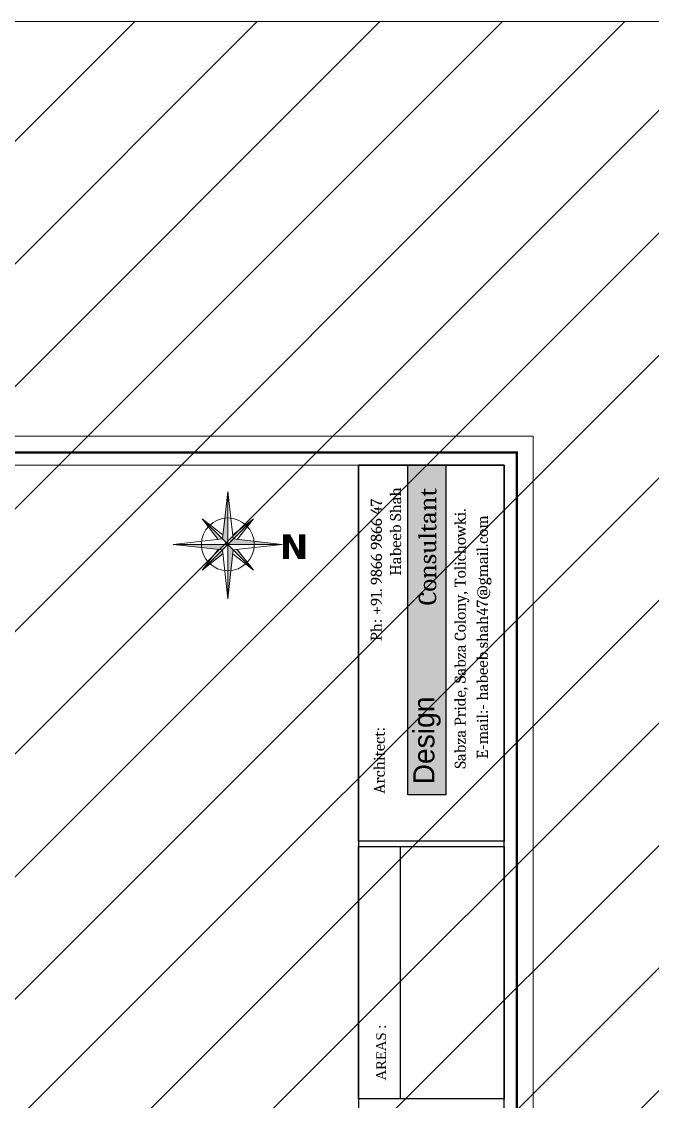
# Model space of a CAD drawing. Header units: inches. Extents: x -179 to 4134, y -2155 to 815.
# Drawn here: x 728.2 to 959.2, y 418.8 to 814.5 of the extents above; entities that cross this region are included whole.
import ezdxf
from ezdxf.enums import TextEntityAlignment as Align

# ---------------------------------------------------------------- set-up
doc = ezdxf.new("R2010")
doc.units = ezdxf.units.IN
doc.header["$LTSCALE"] = 5
doc.layers.add('text', color=7, linetype='Continuous', lineweight=5)
doc.layers.add('title', color=7, linetype='Continuous', lineweight=5)
doc.styles.add('Cambria', font='Cambria.ttf', dxfattribs={"height": 5})
doc.styles.add('OPTIMA', font='vinet.ttf')
doc.styles.add('raj', font='times.ttf')
doc.styles.add('TNR', font='trebuc.ttf')

msp = doc.modelspace()

# ---------------------------------------------------------------- hatches: boundary and pattern name
at = {"lineweight": 15, "ltscale": 0.25, "transparency": 33554687}
h = msp.add_hatch(dxfattribs=at)
h.set_pattern_fill('ANSI31', color=256, scale=10)
h.paths.add_polyline_path([(-179.41, 814.5), (2097.9, 814.5), (2097.9, -2154.98), (-179.41, -2154.98)])
at = {"layer": 'text'}
h = msp.add_hatch(color=252, dxfattribs=at)
h.dxf.hatch_style = 1
h.paths.add_polyline_path([(869.63, 531.2), (869.63, 652.02), (883.54, 652.02), (883.54, 531.2)])
at = {"layer": 'title'}
h = msp.add_hatch(color=5, dxfattribs=at)
h.paths.add_polyline_path([(803.71, 622.94), (801.71, 620.94), (783.75, 622.94)])
h.paths.add_polyline_path([(801.71, 620.94), (801.88, 619.45), (794.3, 613.53)])
h.paths.add_polyline_path([(803.71, 622.94), (805.71, 620.94), (803.71, 602.97)])
h.paths.add_polyline_path([(805.71, 620.94), (807.19, 621.11), (813.12, 613.53)])
h.paths.add_polyline_path([(803.71, 622.94), (805.71, 624.93), (823.67, 622.94)])
h.paths.add_polyline_path([(805.71, 624.93), (805.54, 626.42), (813.12, 632.35)])
h.paths.add_polyline_path([(803.71, 642.31), (803.71, 622.94), (801.71, 624.93)])
msp.add_hatch(color=256, dxfattribs=at).paths.add_polyline_path([(801.71, 624.93), (800.23, 624.77), (794.3, 632.35)])

# ---------------------------------------------------------------- linework, layer by layer
at = {"lineweight": 15, "ltscale": 0.25}
msp.add_lwpolyline([(-179.41, 814.5), (2097.9, 814.5), (2097.9, -2154.98), (-179.41, -2154.98)], close=True, dxfattribs=at)
msp.add_lwpolyline([(869.63, 531.2), (869.63, 652.02), (883.54, 652.02), (883.54, 531.2)], close=True)
at = {"layer": 'title'}
for p, q in [((801.71, 624.93), (803.71, 642.31)), ((805.71, 624.93), (803.71, 642.31)), ((803.71, 622.94), (803.71, 642.31)), ((794.3, 632.35), (800.23, 624.77)), ((794.3, 632.35), (801.88, 626.42)), ((801.71, 624.93), (794.3, 632.35)), ((803.71, 622.94), (813.12, 632.35)), ((813.12, 632.35), (805.54, 626.42)), ((813.12, 632.35), (807.19, 624.77)), ((783.75, 622.94), (801.71, 624.93)), ((803.71, 622.94), (783.75, 622.94)), ((783.75, 622.94), (801.71, 620.94)), ((801.71, 624.93), (803.71, 622.94)), ((801.71, 620.94), (803.71, 622.94)), ((803.71, 622.94), (805.71, 624.93)), ((803.71, 622.94), (823.67, 622.94)), ((803.71, 622.94), (803.71, 602.97)), ((805.71, 620.94), (803.71, 622.94)), ((805.71, 624.93), (823.67, 622.94)), ((805.71, 620.94), (823.67, 622.94)), ((794.3, 613.53), (800.23, 621.11)), ((801.71, 620.94), (794.3, 613.53)), ((794.3, 613.53), (801.88, 619.45)), ((803.71, 602.97), (801.71, 620.94)), ((803.71, 602.97), (805.71, 620.94)), ((813.12, 613.53), (805.54, 619.45)), ((805.71, 620.94), (813.12, 613.53)), ((813.12, 613.53), (807.19, 621.11))]:
    msp.add_line(p, q, dxfattribs=at)
at = {"layer": 'title', "lineweight": 25}
msp.add_line((866.88, 512.22), (866.88, 419.84), dxfattribs=at)
at = {"layer": 'title'}
for points in [[(915.51, 44.55), (915.51, 662.54), (41.49, 662.54), (41.49, 44.55)], [(904.99, 652.02), (52.01, 652.02), (52.01, 56.44), (904.99, 56.44)]]:
    msp.add_lwpolyline(points, close=True, dxfattribs=at)
at = {"layer": 'title', "color": 7, "linetype": 'Continuous', "const_width": 0.902}
msp.add_lwpolyline([(909.57, 656.61), (47.42, 656.61), (47.42, 50.48), (909.57, 50.48)], close=True, dxfattribs=at)
at = {"layer": 'title', "lineweight": -3}
for points in [[(851.63, 514.23), (851.63, 652.02), (904.99, 652.02), (904.99, 514.23)], [(851.63, 652.02), (851.63, 56.44), (904.99, 56.44), (904.99, 652.02)], [(851.63, 419.84), (851.63, 512.22), (904.99, 512.22), (904.99, 419.84)]]:
    msp.add_lwpolyline(points, close=True, dxfattribs=at)
at = {"layer": 'title'}
msp.add_circle((803.71, 622.94), 9.69, dxfattribs=at)

# ---------------------------------------------------------------- texts
at = {"layer": 'title', "style": 'Cambria'}
for s, height, p in [('Habeeb Shah', 4.0503, (867.2, 611.45)), ('Consultant ', 6.449, (880.09, 600.62)), ('Ph: +91. 9866 9866 47', 4.0503, (860.13, 587.48)), ('Sabza Pride, Sabza Colony, Tolichowki.', 4.0503, (890.86, 540.78)), ('E-mail:- habeeb.shah47@gmail.com', 4.0503, (898.98, 544.38)), ('Architect:', 4.05, (861.2, 531.58))]:
    msp.add_text(s, height=height, rotation=90, dxfattribs=at).set_placement(p)
at = {"layer": 'title', "color": 1, "style": 'OPTIMA'}
msp.add_text('Design', height=7.739, rotation=90, dxfattribs=at).set_placement((879.39, 534.98))
at = {"layer": 'title', "style": 'raj'}
msp.add_text('AREAS :', height=3.55, rotation=90, dxfattribs=at).set_placement((858.07, 426.54), align=Align.TOP_LEFT)
at = {"layer": 'title', "insert": (537.36, 617.58), "char_height": 9.0861, "width": 295.8367, "attachment_point": 3, "rotation": 180, "line_spacing_factor": 1.200437, "style": 'TNR'}
msp.add_mtext('\\pxql;{\\fVerdana|b1|i0|c0|p34;\\C1;N}', dxfattribs=at)

doc.saveas('drawing.dxf')
